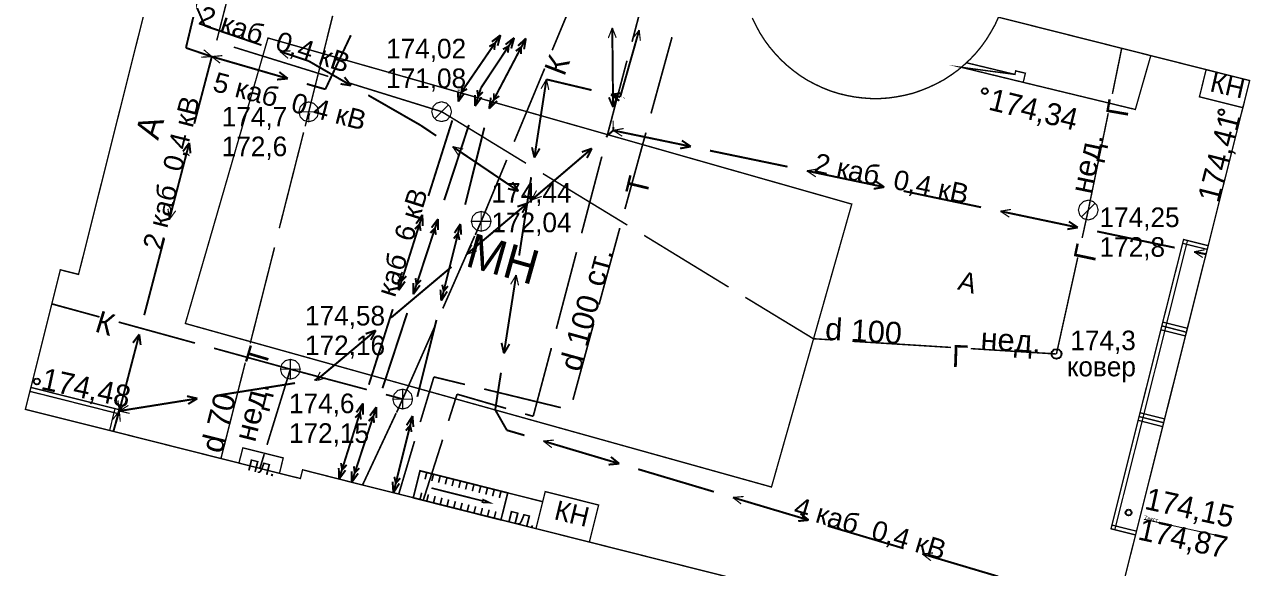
# Model space of a CAD drawing. Extents: x -2634 to -2115, y -2142 to -1393.
# Drawn here: x -2483.8 to -2421.8, y -1955.3 to -1927.8 of the extents above; entities that cross this region are included whole.
import ezdxf

# ---------------------------------------------------------------- set-up
doc = ezdxf.new("R2010")
doc.units = 0
doc.header["$MEASUREMENT"] = 0
for name, color, linetype in [('500_Дополн-Бордюры__п', 7, 'Continuous'), ('500_Дороги-Проезжие_ч', 7, 'Continuous'), ('500_Линии_-Электрокаб', 7, 'Continuous'), ('500_Рельеф-Высотные_о', 7, 'Continuous'), ('500_Строен-Дополнения', 7, 'Continuous'), ('500_Строен-Здания', 7, 'Continuous'), ('500_Трубоп-Водопровод', 7, 'Continuous'), ('500_Трубоп-Газопровод', 7, 'Continuous'), ('500_Трубоп-Канализаци', 7, 'Continuous'), ('500_Трубоп-Смотровые_', 7, 'Continuous'), ('500_Трубоп-Теплосети', 7, 'Continuous')]:
    doc.layers.add(name, color=color, linetype=linetype)
doc.styles.add('TARIAL', font='Arial')

# ---------------------------------------------------------------- blocks, each defined once
blk = doc.blocks.new('block_119')
at = {"layer": '500_Строен-Дополнения', "color": 0, "const_width": 0.06}
for points in [[(0, 0), (0, 3.25), (2, 3.25), (2, 0)], [(1, 0.55), (0.9, 0.8), (1.1, 0.8)]]:
    blk.add_lwpolyline(points, close=True, dxfattribs=at)
for points in [[(0, 3.25), (0.5, 3.25)], [(1.5, 3.25), (2, 3.25)], [(0, 3), (0.5, 3)], [(0, 2.75), (0.5, 2.75)], [(1, 2.7), (1, 0.8)], [(1.5, 3), (2, 3)], [(1.5, 2.75), (2, 2.75)], [(0, 2.5), (0.5, 2.5)], [(0, 2.25), (0.5, 2.25)], [(1.5, 2.5), (2, 2.5)], [(1.5, 2.25), (2, 2.25)], [(0, 2), (0.5, 2)], [(0, 1.75), (0.5, 1.75)], [(1.5, 2), (2, 2)], [(1.5, 1.75), (2, 1.75)], [(0, 1.5), (0.5, 1.5)], [(1.5, 1.5), (2, 1.5)], [(0, 1.25), (0.5, 1.25)], [(0, 1), (0.5, 1)], [(1.5, 1.25), (2, 1.25)], [(1.5, 1), (2, 1)], [(0, 0.75), (0.5, 0.75)], [(0, 0.5), (0.5, 0.5)], [(1.5, 0.75), (2, 0.75)], [(1.5, 0.5), (2, 0.5)], [(0, 0.25), (0.5, 0.25)], [(0, 0), (0.5, 0)], [(1.5, 0.25), (2, 0.25)], [(1.5, 0), (2, 0)]]:
    blk.add_lwpolyline(points, dxfattribs=at)

msp = doc.modelspace()

# ---------------------------------------------------------------- linework, layer by layer
at = {"layer": '500_Дополн-Бордюры__п', "color": 0, "const_width": 0.07}
msp.add_lwpolyline([(-2436.39, -1929.99), (-2433.26, -1930.75), (-2433.15, -1930.29), (-2433.64, -1930.17), (-2433.68, -1930.35), (-2436.39, -1929.99)], close=True, dxfattribs=at)
at = {"layer": '500_Линии_-Электрокаб', "color": 1}
for points, const_width in [([(-2475.6, -1929.01), (-2474.99, -1926.46)], 0.1), ([(-2475.03, -1927), (-2474.65, -1927.89)], 0.1), ([(-2474.65, -1927.89), (-2471.78, -1928.87)], 0.1), ([(-2454.04, -1928), (-2454.24, -1928.51)], 0.06), ([(-2454.04, -1928), (-2454, -1932)], 0.1), ([(-2454.04, -1928), (-2453.84, -1928.5)], 0.06), ([(-2468.55, -1931.1), (-2467.26, -1928.37)], 0.1), ([(-2452.68, -1928.11), (-2453.64, -1931.49)], 0.1), ([(-2452.68, -1928.11), (-2453.01, -1928.54)], 0.06), ([(-2452.68, -1928.11), (-2452.62, -1928.65)], 0.06), ([(-2474.29, -1929.45), (-2475.6, -1929.01)], 0.1), ([(-2474.29, -1929.45), (-2474.7, -1929.1)], 0.06), ([(-2470.84, -1929.19), (-2469.4, -1929.67)], 0.1), ([(-2470.84, -1929.19), (-2470.3, -1929.16)], 0.06), ([(-2470.84, -1929.19), (-2470.43, -1929.54)], 0.06), ([(-2475.18, -1932.84), (-2474.29, -1929.45)], 0.1), ([(-2474.29, -1929.45), (-2474.83, -1929.48)], 0.06), ([(-2474.29, -1929.45), (-2474.42, -1929.94)], 0.06), ([(-2474.29, -1929.45), (-2470.45, -1930.56)], 0.1), ([(-2474.29, -1929.45), (-2473.76, -1929.4)], 0.06), ([(-2474.29, -1929.45), (-2473.87, -1929.78)], 0.06), ([(-2469.4, -1929.67), (-2467.25, -1930.91)], 0.1), ([(-2470.99, -1930.61), (-2470.45, -1930.56)], 0.1), ([(-2470.88, -1930.23), (-2470.45, -1930.56)], 0.1), ([(-2467.58, -1930.49), (-2467.25, -1930.91)], 0.1), ([(-2469.49, -1930.83), (-2468.55, -1931.1)], 0.1), ([(-2467.78, -1930.83), (-2467.25, -1930.91)], 0.1), ([(-2457.37, -1930.6), (-2457.98, -1934.55)], 0.1), ([(-2457.37, -1930.6), (-2457.64, -1931.07)], 0.06), ([(-2455.09, -1931.14), (-2457.37, -1930.6)], 0.1), ([(-2457.37, -1930.6), (-2457.25, -1931.13)], 0.06), ([(-2457.37, -1930.6), (-2456.88, -1930.72)], 0.06), ([(-2466.38, -1931.4), (-2463.73, -1932.92)], 0.1), ([(-2454.21, -1931.51), (-2454, -1932)], 0.1), ([(-2453.59, -1931.3), (-2454.11, -1931.37)], 0.1), ([(-2453.64, -1931.49), (-2454.11, -1931.37)], 0.1), ([(-2453.68, -1931.68), (-2454.11, -1931.37)], 0.1), ([(-2453.81, -1931.5), (-2454, -1932)], 0.1), ([(-2453.83, -1931.42), (-2453.83, -1931.43)], 0.1), ([(-2453.44, -1931.53), (-2453.45, -1931.54)], 0.1), ([(-2463.73, -1932.92), (-2462.94, -1933.45)], 0.1), ([(-2453.99, -1933), (-2453.99, -1933.18)], 0.1), ([(-2453.99, -1933.18), (-2454, -1932.68)], 0.06), ([(-2453.99, -1933.18), (-2454.37, -1933.5)], 0.06), ([(-2454.31, -1933.45), (-2453.99, -1933.18)], 0.1), ([(-2453.99, -1933.18), (-2450.07, -1933.99)], 0.1), ([(-2453.99, -1933.18), (-2453.46, -1933.08)], 0.06), ([(-2453.99, -1933.18), (-2453.54, -1933.47)], 0.06), ([(-2476.44, -1937.68), (-2475.43, -1933.81)], 0.1), ([(-2475.75, -1934.24), (-2475.43, -1933.81)], 0.1), ([(-2475.37, -1934.34), (-2475.43, -1933.81)], 0.1), ([(-2462.11, -1934), (-2458.79, -1936.24)], 0.1), ([(-2462.11, -1934), (-2461.58, -1934.12)], 0.06), ([(-2462.11, -1934), (-2461.81, -1934.45)], 0.06), ([(-2458.12, -1936.69), (-2455.07, -1934.09)], 0.1), ([(-2458.1, -1934.03), (-2457.98, -1934.55)], 0.1), ([(-2457.71, -1934.09), (-2457.98, -1934.55)], 0.1), ([(-2455.58, -1934.27), (-2455.07, -1934.09)], 0.1), ([(-2455.32, -1934.57), (-2455.07, -1934.09)], 0.1), ([(-2450.61, -1934.09), (-2450.07, -1933.99)], 0.1), ([(-2450.52, -1933.69), (-2450.07, -1933.99)], 0.1), ([(-2449.1, -1934.2), (-2445.18, -1935.01)], 0.1), ([(-2444.2, -1935.22), (-2440.29, -1936.04)], 0.1), ([(-2444.2, -1935.22), (-2443.67, -1935.13)], 0.06), ([(-2444.2, -1935.22), (-2443.75, -1935.52)], 0.06), ([(-2459.32, -1936.12), (-2458.79, -1936.24)], 0.1), ([(-2459.09, -1935.79), (-2458.79, -1936.24)], 0.1), ([(-2458.14, -1935.54), (-2458.75, -1939.5)], 0.1), ([(-2440.82, -1936.13), (-2440.29, -1936.04)], 0.1), ([(-2440.73, -1935.74), (-2440.29, -1936.04)], 0.1), ([(-2458.12, -1936.69), (-2458.53, -1936.41)], 0.06), ([(-2458.12, -1936.69), (-2458.5, -1937.01)], 0.06), ([(-2458.12, -1936.69), (-2457.87, -1936.21)], 0.06), ([(-2458.12, -1936.69), (-2457.61, -1936.51)], 0.06), ([(-2439.31, -1936.24), (-2435.39, -1937.06)], 0.1), ([(-2476.44, -1937.68), (-2476.51, -1937.14)], 0.06), ([(-2476.44, -1937.68), (-2476.12, -1937.24)], 0.06), ([(-2461.4, -1939.43), (-2458.33, -1936.86)], 0.1), ([(-2458.84, -1937.03), (-2458.33, -1936.86)], 0.1), ([(-2458.59, -1937.34), (-2458.33, -1936.86)], 0.1), ([(-2434.41, -1937.26), (-2430.5, -1938.08)], 0.1), ([(-2434.41, -1937.26), (-2433.88, -1937.17)], 0.06), ([(-2434.41, -1937.26), (-2433.96, -1937.56)], 0.06), ([(-2430.95, -1937.78), (-2430.5, -1938.08)], 0.1), ([(-2431.03, -1938.17), (-2430.5, -1938.08)], 0.1), ([(-2429.52, -1938.28), (-2425.6, -1939.1)], 0.1), ([(-2477.71, -1942.51), (-2476.7, -1938.64)], 0.1), ([(-2461.4, -1939.43), (-2461.14, -1938.96)], 0.06), ([(-2424.62, -1939.31), (-2424.09, -1939.21)], 0.06), ([(-2461.4, -1939.43), (-2460.89, -1939.26)], 0.06), ([(-2424.62, -1939.31), (-2424.02, -1939.43)], 0.1), ([(-2424.62, -1939.31), (-2424.18, -1939.6)], 0.06), ([(-2424.02, -1939.43), (-2424.5, -1939.33)], 0.06), ([(-2465.23, -1942.64), (-2462.17, -1940.07)], 0.1), ([(-2458.9, -1940.48), (-2459.52, -1944.44)], 0.1), ([(-2458.9, -1940.48), (-2459.18, -1940.95)], 0.06), ([(-2458.9, -1940.48), (-2458.78, -1941.01)], 0.06), ([(-2478.97, -1947.35), (-2477.96, -1943.48)], 0.1), ([(-2478.28, -1943.91), (-2477.96, -1943.48)], 0.1), ([(-2477.89, -1944.02), (-2477.96, -1943.48)], 0.1), ([(-2468.96, -1945.76), (-2466, -1943.28)], 0.1), ([(-2466.51, -1943.45), (-2466, -1943.28)], 0.1), ([(-2466.25, -1943.76), (-2466, -1943.28)], 0.1), ([(-2459.64, -1943.91), (-2459.52, -1944.44)], 0.1), ([(-2459.24, -1943.97), (-2459.52, -1944.44)], 0.1), ([(-2468.99, -1945.72), (-2468.81, -1945.38)], 0.06), ([(-2459.67, -1945.42), (-2459.96, -1947.29)], 0.1), ([(-2474.04, -1946.57), (-2470.08, -1945.94)], 0.1), ([(-2469.1, -1945.78), (-2468.96, -1945.76)], 0.1), ([(-2469.1, -1945.78), (-2468.97, -1945.71)], 0.06), ([(-2469.1, -1945.78), (-2468.95, -1945.82)], 0.06), ([(-2468.92, -1945.8), (-2468.55, -1945.68)], 0.06), ([(-2475.55, -1946.6), (-2475.02, -1946.72)], 0.1), ([(-2478.97, -1947.35), (-2479.04, -1946.82)], 0.06), ([(-2478.97, -1947.35), (-2475.02, -1946.72)], 0.1), ([(-2478.97, -1947.35), (-2478.65, -1946.92)], 0.06), ([(-2478.97, -1947.35), (-2478.51, -1947.07)], 0.06), ([(-2475.49, -1947), (-2475.02, -1946.72)], 0.1), ([(-2459.96, -1947.29), (-2459.37, -1948.32)], 0.1), ([(-2478.97, -1947.35), (-2479.3, -1947.78)], 0.06), ([(-2478.97, -1947.35), (-2479.27, -1948.38)], 0.1), ([(-2479.27, -1948.38), (-2479.13, -1947.9)], 0.06), ([(-2478.97, -1947.35), (-2478.45, -1947.47)], 0.06), ([(-2478.97, -1947.35), (-2478.92, -1947.89)], 0.06), ([(-2459.37, -1948.32), (-2458.48, -1948.58)], 0.1), ([(-2457.52, -1948.87), (-2453.69, -1950.01)], 0.1), ([(-2457.52, -1948.87), (-2456.99, -1948.82)], 0.06), ([(-2457.52, -1948.87), (-2457.1, -1949.2)], 0.06), ([(-2454.11, -1949.67), (-2453.69, -1950.01)], 0.1), ([(-2454.23, -1950.06), (-2453.69, -1950.01)], 0.1), ([(-2452.73, -1950.29), (-2448.9, -1951.43)], 0.1), ([(-2447.94, -1951.72), (-2444.11, -1952.86)], 0.1), ([(-2447.94, -1951.72), (-2447.4, -1951.67)], 0.06), ([(-2447.94, -1951.72), (-2447.52, -1952.05)], 0.06), ([(-2444.64, -1952.91), (-2444.11, -1952.86)], 0.1), ([(-2444.53, -1952.53), (-2444.11, -1952.86)], 0.1), ([(-2443.15, -1953.15), (-2439.31, -1954.29)], 0.1), ([(-2438.36, -1954.57), (-2434.52, -1955.71)], 0.1), ([(-2438.36, -1954.57), (-2437.82, -1954.52)], 0.06), ([(-2438.36, -1954.57), (-2437.93, -1954.91)], 0.06)]:
    msp.add_lwpolyline(points, dxfattribs=dict(at, const_width=const_width))
at = {"layer": '500_Линии_-Электрокаб', "color": 12, "const_width": 0.1}
for points in [[(-2461.68, -1931.26), (-2459.69, -1928.36)], [(-2460.68, -1931.03), (-2459, -1928.5)], [(-2460.27, -1932.07), (-2458.41, -1928.53)], [(-2460.13, -1928.7), (-2459.69, -1928.36)], [(-2459.84, -1928.9), (-2459.69, -1928.36)], [(-2459.44, -1928.84), (-2459, -1928.5)], [(-2459.15, -1929.04), (-2459, -1928.5)], [(-2458.81, -1928.91), (-2458.41, -1928.53)], [(-2458.5, -1929.08), (-2458.41, -1928.53)], [(-2460.26, -1928.94), (-2459.97, -1928.77)], [(-2460.01, -1929.11), (-2459.97, -1928.77)], [(-2459.57, -1929.08), (-2459.28, -1928.92)], [(-2459.32, -1929.25), (-2459.28, -1928.92)], [(-2458.92, -1929.17), (-2458.65, -1928.97)], [(-2458.65, -1929.31), (-2458.65, -1928.97)], [(-2461.81, -1931.17), (-2461.8, -1931.12)], [(-2461.67, -1931.24), (-2461.63, -1930.91)], [(-2461.67, -1931.24), (-2461.38, -1931.08)], [(-2460.98, -1931.95), (-2460.68, -1931.03)], [(-2460.82, -1931.46), (-2460.87, -1931.14)], [(-2461.83, -1931.72), (-2461.84, -1931.21)], [(-2461.83, -1931.72), (-2461.68, -1931.26)], [(-2461.83, -1931.72), (-2461.53, -1931.31)], [(-2461.55, -1931.35), (-2461.51, -1931.32)], [(-2460.98, -1931.95), (-2460.98, -1931.39)], [(-2460.98, -1931.95), (-2460.65, -1931.5)], [(-2460.82, -1931.47), (-2460.59, -1931.24)], [(-2460.27, -1932.08), (-2460.18, -1931.52)], [(-2460.27, -1932.08), (-2459.87, -1931.69)], [(-2460.03, -1931.62), (-2460.03, -1931.3)], [(-2460.03, -1931.63), (-2459.76, -1931.44)], [(-2463.34, -1936.49), (-2462.13, -1932.67)], [(-2462.54, -1936.7), (-2461.29, -1932.9)], [(-2461.48, -1936.93), (-2460.51, -1933.04)], [(-2464.84, -1941.25), (-2463.64, -1937.44)], [(-2464.1, -1941.45), (-2462.85, -1937.65)], [(-2464.02, -1938.16), (-2463.79, -1937.92)], [(-2463.96, -1937.89), (-2463.64, -1937.44)], [(-2463.73, -1938.25), (-2463.79, -1937.92)], [(-2463.63, -1938), (-2463.64, -1937.44)], [(-2463.18, -1938.09), (-2462.85, -1937.65)], [(-2462.85, -1938.21), (-2462.85, -1937.65)], [(-2462.69, -1941.78), (-2461.72, -1937.9)], [(-2462.02, -1938.36), (-2461.72, -1937.9)], [(-2461.68, -1938.45), (-2461.72, -1937.9)], [(-2463.24, -1938.36), (-2463.01, -1938.12)], [(-2462.96, -1938.45), (-2463.01, -1938.12)], [(-2462.06, -1938.64), (-2461.84, -1938.38)], [(-2461.77, -1938.71), (-2461.84, -1938.38)], [(-2464.69, -1940.77), (-2464.75, -1940.45)], [(-2464.84, -1941.25), (-2464.85, -1940.7)], [(-2464.84, -1941.25), (-2464.52, -1940.81)], [(-2464.69, -1940.77), (-2464.46, -1940.54)], [(-2464.1, -1941.45), (-2464.1, -1940.89)], [(-2464.1, -1941.45), (-2463.77, -1941)], [(-2463.94, -1940.96), (-2463.99, -1940.64)], [(-2463.94, -1940.97), (-2463.71, -1940.74)], [(-2462.57, -1941.28), (-2462.64, -1940.97)], [(-2462.56, -1941.29), (-2462.35, -1941.04)], [(-2462.69, -1941.78), (-2462.73, -1941.22)], [(-2462.69, -1941.78), (-2462.39, -1941.31)], [(-2466.35, -1946.02), (-2465.14, -1942.21)], [(-2465.66, -1946.2), (-2464.41, -1942.4)], [(-2463.9, -1946.63), (-2462.93, -1942.75)], [(-2467.86, -1950.79), (-2466.65, -1946.97)], [(-2467.22, -1950.95), (-2465.97, -1947.15)], [(-2466.98, -1947.42), (-2466.65, -1946.97)], [(-2466.64, -1947.53), (-2466.65, -1946.97)], [(-2466.3, -1947.59), (-2465.97, -1947.15)], [(-2465.97, -1947.71), (-2465.97, -1947.15)], [(-2467.04, -1947.69), (-2466.8, -1947.45)], [(-2466.75, -1947.78), (-2466.8, -1947.45)], [(-2466.36, -1947.86), (-2466.13, -1947.62)], [(-2466.08, -1947.95), (-2466.13, -1947.62)], [(-2465.11, -1951.48), (-2464.14, -1947.6)], [(-2464.44, -1948.07), (-2464.14, -1947.6)], [(-2464.1, -1948.16), (-2464.14, -1947.6)], [(-2464.48, -1948.34), (-2464.26, -1948.08)], [(-2464.19, -1948.41), (-2464.26, -1948.08)], [(-2467.86, -1950.79), (-2467.87, -1950.23)], [(-2467.86, -1950.79), (-2467.53, -1950.34)], [(-2467.7, -1950.3), (-2467.76, -1949.98)], [(-2467.7, -1950.31), (-2467.47, -1950.07)], [(-2467.22, -1950.95), (-2467.22, -1950.39)], [(-2467.06, -1950.46), (-2467.11, -1950.14)], [(-2467.06, -1950.47), (-2466.83, -1950.24)], [(-2467.22, -1950.95), (-2466.89, -1950.5)], [(-2465.11, -1951.48), (-2465.15, -1950.92)], [(-2465.11, -1951.48), (-2464.81, -1951.01)], [(-2464.99, -1950.98), (-2465.06, -1950.67)], [(-2464.98, -1950.99), (-2464.77, -1950.74)]]:
    msp.add_lwpolyline(points, dxfattribs=at)
at = {"layer": '500_Рельеф-Высотные_о', "color": 0}
for points in [[(-2435.2, -1931.04), (-2435.12, -1931.06), (-2435.07, -1931.12), (-2435.05, -1931.19), (-2435.07, -1931.27), (-2435.12, -1931.32), (-2435.2, -1931.34), (-2435.27, -1931.32), (-2435.33, -1931.27), (-2435.35, -1931.19), (-2435.33, -1931.12), (-2435.27, -1931.06)], [(-2423.24, -1932.11), (-2423.16, -1932.13), (-2423.11, -1932.18), (-2423.09, -1932.26), (-2423.11, -1932.33), (-2423.16, -1932.38), (-2423.24, -1932.41), (-2423.31, -1932.38), (-2423.37, -1932.33), (-2423.39, -1932.26), (-2423.37, -1932.18), (-2423.31, -1932.13)], [(-2483.14, -1945.71), (-2483.06, -1945.73), (-2483.01, -1945.78), (-2482.99, -1945.86), (-2483.01, -1945.93), (-2483.06, -1945.99), (-2483.14, -1946.01), (-2483.21, -1945.99), (-2483.27, -1945.93), (-2483.29, -1945.86), (-2483.27, -1945.78), (-2483.21, -1945.73)], [(-2427.93, -1952.33), (-2427.86, -1952.35), (-2427.8, -1952.41), (-2427.78, -1952.48), (-2427.8, -1952.56), (-2427.86, -1952.61), (-2427.93, -1952.63), (-2428.01, -1952.61), (-2428.06, -1952.56), (-2428.08, -1952.48), (-2428.06, -1952.41), (-2428.01, -1952.35)]]:
    msp.add_lwpolyline(points, close=True, dxfattribs=at)
at = {"layer": '500_Рельеф-Высотные_о', "color": 0, "const_width": 0.05}
msp.add_lwpolyline([(-2427.16, -1952.82), (-2423.06, -1953.72)], dxfattribs=at)
at = {"layer": '500_Строен-Дополнения', "color": 0, "const_width": 0.07}
for points in [[(-2433.26, -1930.75), (-2427.59, -1932.12), (-2426.81, -1929.4), (-2434.51, -1927.46), (-2434.69, -1927.85), (-2434.9, -1928.22), (-2435.12, -1928.58), (-2435.37, -1928.93), (-2435.64, -1929.26), (-2435.93, -1929.57), (-2436.13, -1929.76), (-2433.68, -1930.35), (-2433.64, -1930.17), (-2433.15, -1930.29)], [(-2426.25, -1943.05), (-2425.01, -1943.37), (-2423.91, -1939), (-2425.15, -1938.69)], [(-2427.4, -1947.63), (-2426.16, -1947.94), (-2425.01, -1943.37), (-2426.25, -1943.05)], [(-2483.44, -1946.16), (-2483.72, -1947.27), (-2479.27, -1948.38), (-2478.99, -1947.28)], [(-2427.58, -1953.61), (-2426.16, -1947.94), (-2427.4, -1947.63), (-2428.82, -1953.3)], [(-2472.92, -1949.98), (-2470.87, -1950.5), (-2470.68, -1949.72), (-2472.72, -1949.21)], [(-2459.67, -1952.85), (-2457.9, -1953.29), (-2457.56, -1951.93), (-2459.32, -1951.49)]]:
    msp.add_lwpolyline(points, close=True, dxfattribs=at)
at = {"layer": '500_Строен-Дополнения', "color": 0, "const_width": 0.065}
for points in [[(-2424.95, -1938.73), (-2425.87, -1942.39)], [(-2423.95, -1939.19), (-2425.2, -1938.88)], [(-2426.2, -1942.86), (-2424.96, -1943.17)], [(-2425.87, -1942.39), (-2426.05, -1943.1)], [(-2426.05, -1943.1), (-2426.97, -1946.76)], [(-2425.05, -1943.56), (-2426.3, -1943.25)], [(-2482.84, -1946.52), (-2483.49, -1946.36)], [(-2479.04, -1947.48), (-2482.84, -1946.52)], [(-2479.46, -1948.34), (-2479.19, -1947.24)], [(-2426.97, -1946.76), (-2427.2, -1947.68)], [(-2427.2, -1947.68), (-2428.12, -1951.33)], [(-2426.21, -1948.14), (-2427.45, -1947.82)], [(-2427.35, -1947.44), (-2426.11, -1947.75)], [(-2428.12, -1951.33), (-2428.63, -1953.35)], [(-2428.78, -1953.11), (-2427.53, -1953.42)]]:
    msp.add_lwpolyline(points, dxfattribs=at)
at = {"layer": '500_Строен-Здания', "color": 0, "const_width": 0.07}
msp.add_lwpolyline([(-2477.05, -1924.62), (-2481.03, -1940.45), (-2481.95, -1940.22), (-2483.44, -1946.16), (-2483.72, -1947.27), (-2479.27, -1948.38), (-2472.92, -1949.98), (-2470.87, -1950.5), (-2469.81, -1950.76), (-2469.7, -1950.32), (-2466.67, -1951.09), (-2464.1, -1951.73), (-2455.2, -1953.97), (-2429.31, -1960.49), (-2421.81, -1930.66), (-2434.51, -1927.46), (-2434.69, -1927.85), (-2434.9, -1928.22), (-2435.12, -1928.58), (-2435.37, -1928.93), (-2435.64, -1929.26), (-2435.93, -1929.57), (-2436.24, -1929.86), (-2436.57, -1930.14), (-2436.92, -1930.39), (-2437.27, -1930.62), (-2437.65, -1930.82), (-2438.03, -1931), (-2438.43, -1931.16), (-2438.83, -1931.3), (-2439.24, -1931.4), (-2439.66, -1931.48), (-2440.08, -1931.54), (-2440.51, -1931.57), (-2440.93, -1931.57), (-2441.36, -1931.54), (-2441.78, -1931.49), (-2442.2, -1931.41), (-2442.61, -1931.31), (-2443.02, -1931.18), (-2443.42, -1931.02), (-2443.8, -1930.84), (-2444.18, -1930.64), (-2444.54, -1930.41), (-2444.88, -1930.16), (-2445.21, -1929.89), (-2445.52, -1929.6), (-2445.81, -1929.29), (-2446.09, -1928.96), (-2446.34, -1928.62), (-2446.57, -1928.26), (-2446.77, -1927.89), (-2446.96, -1927.5)], dxfattribs=at)
for points in [[(-2475.63, -1942.93), (-2445.99, -1951.19), (-2441.93, -1936.9), (-2471.45, -1928.51)], [(-2422.15, -1932.03), (-2421.81, -1930.66), (-2424.01, -1930.11), (-2424.35, -1931.48)], [(-2457.9, -1953.29), (-2455.2, -1953.97), (-2454.73, -1952.1), (-2457.43, -1951.42)]]:
    msp.add_lwpolyline(points, close=True, dxfattribs=at)
at = {"layer": '500_Трубоп-Водопровод', "color": 94, "const_width": 0.085}
for points in [[(-2452.02, -1924.83), (-2453.04, -1928.7)], [(-2453.3, -1929.66), (-2454.32, -1933.53)], [(-2454.57, -1934.5), (-2455.59, -1938.37)], [(-2455.85, -1939.33), (-2456.87, -1943.2)], [(-2457.12, -1944.17), (-2458.04, -1947.62)], [(-2461.89, -1946.5), (-2462.32, -1947.85)], [(-2459.41, -1947.22), (-2461.89, -1946.5)], [(-2458.04, -1947.62), (-2458.45, -1947.5)], [(-2462.62, -1948.8), (-2463.6, -1951.86)], [(-2463.6, -1951.86), (-2463.53, -1951.62)]]:
    msp.add_lwpolyline(points, dxfattribs=at)
at = {"layer": '500_Трубоп-Газопровод', "color": 5, "const_width": 0.075}
for points in [[(-2474.04, -1928.63), (-2472.8, -1923.78)], [(-2468.4, -1930.45), (-2473.18, -1928.97)], [(-2428.75, -1931.33), (-2428.28, -1929.03)], [(-2428.28, -1929.03), (-2428.43, -1929.77)], [(-2462.67, -1932.23), (-2467.45, -1930.75)], [(-2462.67, -1932.23), (-2458.4, -1934.84)], [(-2429.97, -1937.2), (-2428.96, -1932.31)], [(-2457.55, -1935.36), (-2453.28, -1937.96)], [(-2430.28, -1938.61), (-2429.97, -1937.2)], [(-2429.97, -1937.2), (-2430.13, -1937.93)], [(-2452.43, -1938.48), (-2448.16, -1941.09)], [(-2431.58, -1944.47), (-2430.5, -1939.59)], [(-2447.31, -1941.61), (-2443.87, -1943.7)], [(-2443.87, -1943.7), (-2442.9, -1943.76)], [(-2441.9, -1943.83), (-2436.91, -1944.14)], [(-2435.91, -1944.2), (-2431.58, -1944.47)], [(-2431.58, -1944.47), (-2432.33, -1944.42)]]:
    msp.add_lwpolyline(points, dxfattribs=at)
at = {"layer": '500_Трубоп-Канализаци', "color": 34, "const_width": 0.085}
for points in [[(-2455.54, -1925.44), (-2457.08, -1929.13)], [(-2457.46, -1930.05), (-2459, -1933.75)], [(-2459.38, -1934.67), (-2460.67, -1937.77)], [(-2460.67, -1937.77), (-2460.38, -1937.08)], [(-2460.67, -1937.77), (-2460.97, -1938.46)], [(-2462.61, -1942.17), (-2461, -1938.51)], [(-2479.97, -1942.6), (-2482.38, -1941.94)], [(-2482.38, -1941.94), (-2481.66, -1942.14)], [(-2475.14, -1943.92), (-2479, -1942.86)], [(-2464.64, -1946.75), (-2463.02, -1943.09)], [(-2470.32, -1945.24), (-2474.18, -1944.18)], [(-2470.32, -1945.24), (-2471.5, -1949.06)], [(-2470.32, -1945.24), (-2466.45, -1946.27)], [(-2465.49, -1946.52), (-2464.64, -1946.75)], [(-2464.64, -1946.75), (-2465.36, -1946.55)], [(-2464.64, -1946.75), (-2464.95, -1947.43)], [(-2466.67, -1951.09), (-2464.97, -1947.46)], [(-2471.86, -1950.25), (-2471.64, -1949.53)], [(-2471.79, -1950.02), (-2471.86, -1950.25)]]:
    msp.add_lwpolyline(points, dxfattribs=at)
at = {"layer": '500_Трубоп-Смотровые_', "color": 0, "const_width": 0.06}
for points in [[(-2469.39, -1931.74), (-2469.14, -1931.81), (-2468.96, -1931.99), (-2468.89, -1932.24), (-2468.96, -1932.49), (-2469.14, -1932.67), (-2469.39, -1932.74), (-2469.64, -1932.67), (-2469.82, -1932.49), (-2469.89, -1932.24), (-2469.82, -1931.99), (-2469.64, -1931.81)], [(-2462.67, -1931.73), (-2462.42, -1931.8), (-2462.24, -1931.98), (-2462.17, -1932.23), (-2462.24, -1932.48), (-2462.42, -1932.67), (-2462.67, -1932.73), (-2462.92, -1932.67), (-2463.1, -1932.48), (-2463.17, -1932.23), (-2463.1, -1931.98), (-2462.92, -1931.8)], [(-2429.97, -1936.7), (-2429.72, -1936.77), (-2429.54, -1936.95), (-2429.47, -1937.2), (-2429.54, -1937.45), (-2429.72, -1937.63), (-2429.97, -1937.7), (-2430.22, -1937.63), (-2430.4, -1937.45), (-2430.47, -1937.2), (-2430.4, -1936.95), (-2430.22, -1936.77)], [(-2460.67, -1937.27), (-2460.42, -1937.34), (-2460.24, -1937.52), (-2460.17, -1937.77), (-2460.24, -1938.02), (-2460.42, -1938.2), (-2460.67, -1938.27), (-2460.92, -1938.2), (-2461.1, -1938.02), (-2461.17, -1937.77), (-2461.1, -1937.52), (-2460.92, -1937.34)], [(-2470.32, -1944.74), (-2470.07, -1944.81), (-2469.89, -1944.99), (-2469.82, -1945.24), (-2469.89, -1945.49), (-2470.07, -1945.67), (-2470.32, -1945.74), (-2470.57, -1945.67), (-2470.75, -1945.49), (-2470.82, -1945.24), (-2470.75, -1944.99), (-2470.57, -1944.81)], [(-2464.64, -1946.25), (-2464.39, -1946.31), (-2464.2, -1946.5), (-2464.14, -1946.75), (-2464.2, -1947), (-2464.39, -1947.18), (-2464.64, -1947.25), (-2464.89, -1947.18), (-2465.07, -1947), (-2465.14, -1946.75), (-2465.07, -1946.5), (-2464.89, -1946.31)]]:
    msp.add_lwpolyline(points, close=True, dxfattribs=at)
at = {"layer": '500_Трубоп-Смотровые_', "color": 0, "const_width": 0.055}
for points in [[(-2469.89, -1932.24), (-2468.89, -1932.24)], [(-2469.39, -1932.74), (-2469.39, -1932.24)], [(-2463.02, -1932.58), (-2462.32, -1931.88)], [(-2460.67, -1938.27), (-2460.67, -1937.27)], [(-2430.32, -1937.55), (-2429.62, -1936.85)], [(-2461.17, -1937.77), (-2460.17, -1937.77)], [(-2470.32, -1945.74), (-2470.32, -1944.74)], [(-2470.82, -1945.24), (-2469.82, -1945.24)], [(-2464.64, -1947.25), (-2464.64, -1946.25)], [(-2465.14, -1946.75), (-2464.14, -1946.75)]]:
    msp.add_lwpolyline(points, dxfattribs=at)
at = {"layer": '500_Трубоп-Смотровые_', "color": 0}
msp.add_lwpolyline([(-2431.58, -1944.22), (-2431.46, -1944.25), (-2431.36, -1944.34), (-2431.33, -1944.47), (-2431.36, -1944.59), (-2431.46, -1944.68), (-2431.58, -1944.72), (-2431.71, -1944.68), (-2431.8, -1944.59), (-2431.83, -1944.47), (-2431.8, -1944.34), (-2431.71, -1944.25)], close=True, dxfattribs=at)
at = {"layer": '500_Трубоп-Теплосети', "color": 174}
for points, const_width in [([(-2469.39, -1932.24), (-2468.18, -1927.39)], 0.075), ([(-2451.02, -1928.47), (-2452.08, -1932.32)], 0.085), ([(-2469.39, -1932.24), (-2469.57, -1932.97)], 0.075), ([(-2469.41, -1932.31), (-2469.39, -1932.24)], 0.075), ([(-2470.88, -1938.12), (-2469.65, -1933.28)], 0.075), ([(-2452.34, -1933.29), (-2453.4, -1937.15)], 0.085), ([(-2453.66, -1938.11), (-2454.71, -1941.97)], 0.085), ([(-2472.35, -1943.94), (-2471.12, -1939.09)], 0.075), ([(-2454.98, -1942.93), (-2456.03, -1946.79)], 0.085), ([(-2473.83, -1949.75), (-2472.6, -1944.91)], 0.075), ([(-2463.06, -1945.63), (-2463.75, -1947.91)], 0.085), ([(-2461.49, -1946.01), (-2463.06, -1945.63)], 0.085), ([(-2456.64, -1947.18), (-2460.52, -1946.24)], 0.085), ([(-2464.04, -1948.87), (-2464.84, -1951.55)], 0.085), ([(-2464.84, -1951.55), (-2464.77, -1951.31)], 0.085)]:
    msp.add_lwpolyline(points, dxfattribs=dict(at, const_width=const_width))

# ---------------------------------------------------------------- block references
at = {"layer": '500_Строен-Дополнения', "xscale": 0.702815, "yscale": 1.407416, "rotation": 75.87681299999998}
msp.add_blockref('block_119', (-2459.67, -1952.85), dxfattribs=at)

# ---------------------------------------------------------------- texts
at = {"layer": '500_Дороги-Проезжие_ч', "color": 0}
for height, rotation, p in [(1.23, 73.07, (-2477.01, -1933.71)), (0.99, 344.74, (-2436.62, -1941.2))]:
    msp.add_text('А', height=height, rotation=rotation, dxfattribs=at).set_placement(p)
at = {"layer": '500_Линии_-Электрокаб', "color": 0, "style": 'TARIAL'}
for s, rotation, p in [('2 каб  0,4 кВ', 341.69, (-2475.03, -1927.8)), ('5 каб  0,4 кВ', 345.26, (-2474.3, -1931.17)), ('2 каб  0,4 кВ', 75.72, (-2476.84, -1939.28)), ('2 каб  0,4 кВ', 348.21, (-2443.89, -1935.28)), (' каб  6 кВ', 72.55, (-2465.15, -1942.02)), ('4 каб  0,4 кВ', 343.43, (-2444.93, -1952.62))]:
    msp.add_text(s, height=0.99, rotation=rotation, dxfattribs=at).set_placement(p)
at = {"layer": '500_Рельеф-Высотные_о', "color": 214}
for s, rotation, p in [('174,34', 346.35, (-2435.07, -1932.12)), ('174,41', 75.66, (-2423.38, -1936.88)), ('174,48', 347.82, (-2482.98, -1946.24)), ('174,15', 347.65, (-2427.17, -1952.29)), ('174,87', 347.65, (-2427.51, -1953.83))]:
    msp.add_text(s, height=1.11, rotation=rotation, dxfattribs=at).set_placement(p)
at = {"layer": '500_Рельеф-Высотные_о', "color": 0, "style": 'TARIAL'}
msp.add_text('Текст', height=0.2, rotation=347.65, dxfattribs=at).set_placement((-2427.16, -1952.82))
at = {"layer": '500_Строен-Дополнения', "color": 0, "style": 'TARIAL'}
for rotation, p in [(345.96, (-2472.53, -1950.32)), (345.88, (-2459.38, -1952.92))]:
    msp.add_text('пл. ', height=0.74, rotation=rotation, dxfattribs=at).set_placement(p)
at = {"layer": '500_Строен-Здания', "color": 5}
for s, height, rotation, p in [('КН', 0.99, 347.23, (-2423.87, -1931.19)), ('МН', 1.73, 344.25, (-2461.53, -1940.01)), ('КН', 0.99, 346.5, (-2457.03, -1952.81))]:
    msp.add_text(s, height=height, rotation=rotation, dxfattribs=at).set_placement(p)
at = {"layer": '500_Трубоп-Газопровод', "color": 5}
for rotation, p in [(80.22, (-2427.99, -1932.55)), (78.16, (-2429.64, -1939.87)), (357.93, (-2436.88, -1945.12))]:
    msp.add_text('Г', height=1.11, rotation=rotation, dxfattribs=at).set_placement(p)
at = {"layer": '500_Трубоп-Газопровод', "color": 5, "style": 'TARIAL'}
for s, rotation, p in [('нед.', 78.29, (-2429.81, -1936.44)), ('d 100  ', 356.44, (-2443.3, -1943.74)), ('нед.', 356.44, (-2435.44, -1944.23))]:
    msp.add_text(s, height=1.11, rotation=rotation, dxfattribs=at).set_placement(p)
at = {"layer": '500_Трубоп-Канализаци', "color": 14}
for rotation, p in [(69.03, (-2456.47, -1930.48)), (343.07, (-2480.26, -1943.32))]:
    msp.add_text('К', height=1.11, rotation=rotation, dxfattribs=at).set_placement(p)
at = {"layer": '500_Трубоп-Смотровые_', "color": 5}
for s, p in [('174,02', (-2465.48, -1929.54)), ('171,08', (-2465.48, -1931.04)), ('174,7', (-2473.79, -1932.98)), ('172,6', (-2473.79, -1934.48)), ('174,44', (-2460.15, -1936.82)), ('172,04', (-2460.15, -1938.32)), ('174,25', (-2429.4, -1938.06)), ('172,8', (-2429.4, -1939.56)), ('174,58', (-2469.58, -1943.03)), ('172,16', (-2469.58, -1944.53)), ('174,3', (-2430.88, -1944.28)), ('ковер', (-2431.05, -1945.6)), ('174,6', (-2470.39, -1947.46)), ('172,15', (-2470.39, -1948.96))]:
    msp.add_text(s, height=0.99, dxfattribs=at).set_placement(p)
at = {"layer": '500_Трубоп-Теплосети', "color": 174}
for rotation, p in [(76.43, (-2452.31, -1936.54)), (73.54, (-2471.56, -1945.18))]:
    msp.add_text('Т', height=1.11, rotation=rotation, dxfattribs=at).set_placement(p)
at = {"layer": '500_Трубоп-Теплосети', "color": 174, "style": 'TARIAL'}
for s, rotation, p in [('ст.', 74.71, (-2454.49, -1941.14)), ('d 100', 74.71, (-2455.66, -1945.42)), ('d 70', 75.96, (-2473.79, -1949.54)), ('нед.', 75.8, (-2472.11, -1948.97))]:
    msp.add_text(s, height=1.11, rotation=rotation, dxfattribs=at).set_placement(p)

doc.saveas('drawing.dxf')
